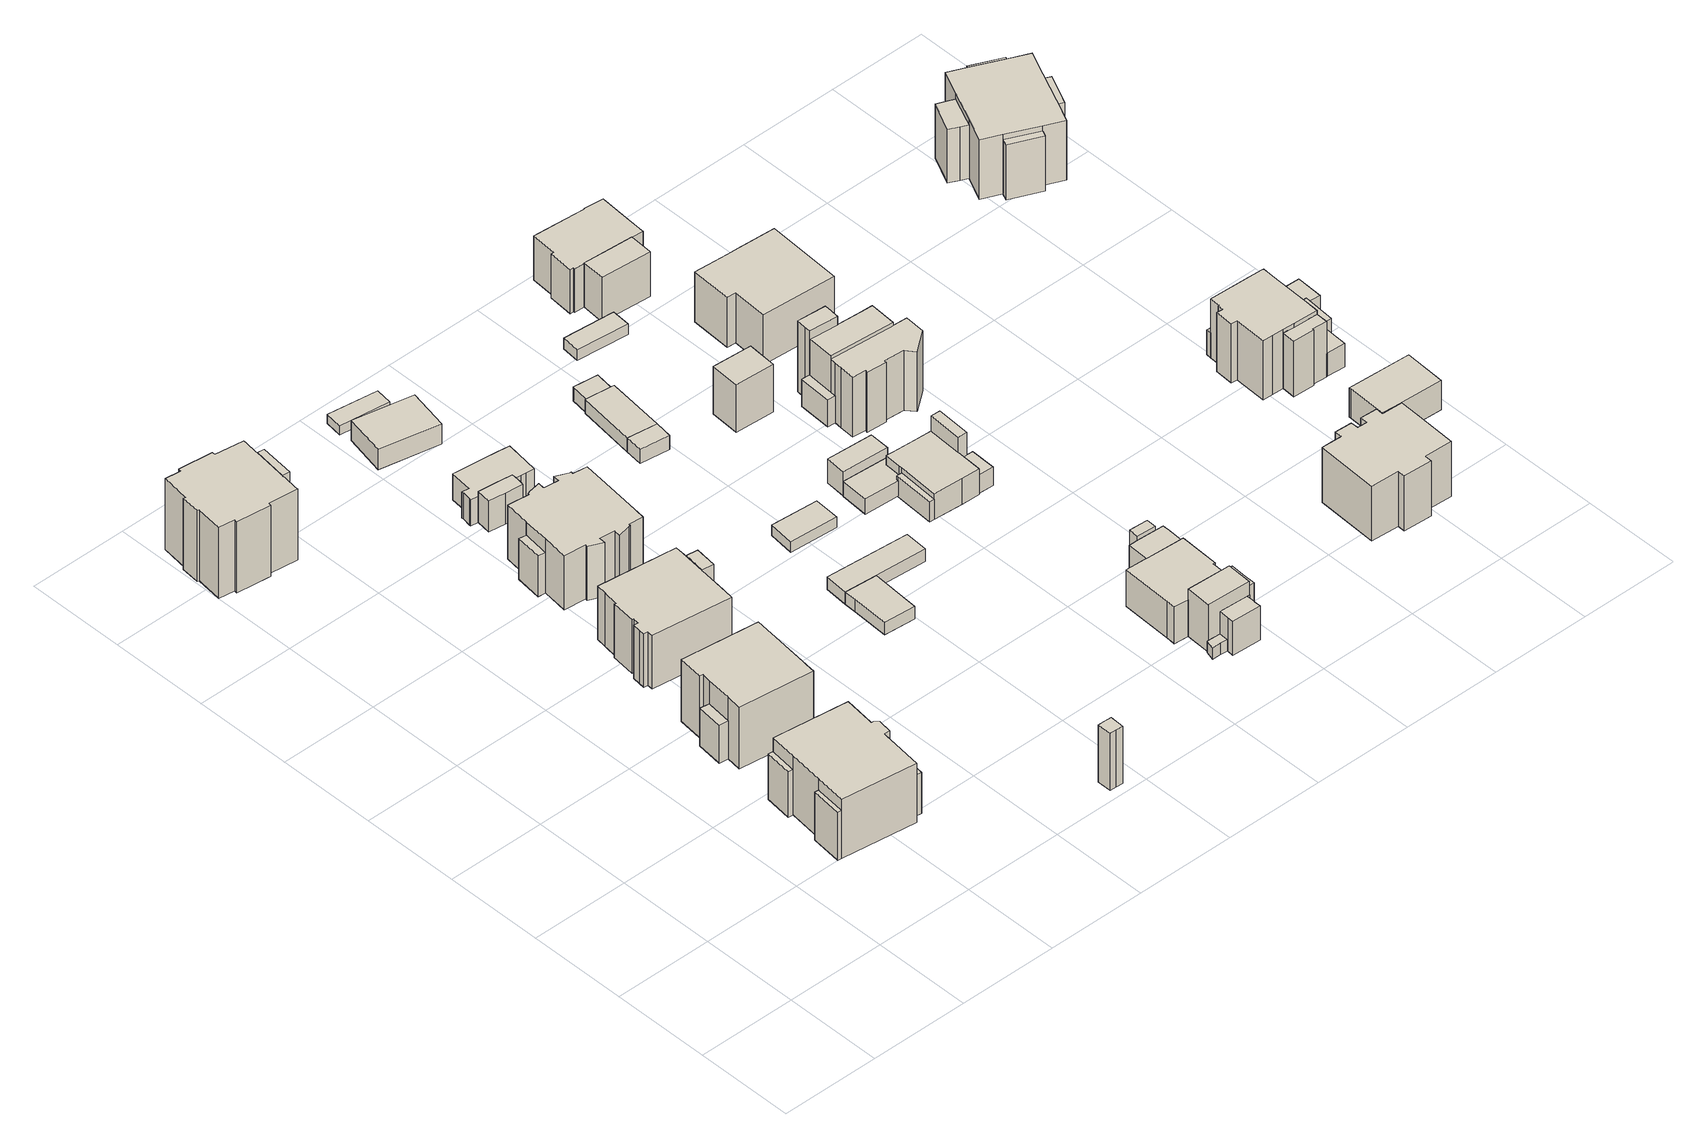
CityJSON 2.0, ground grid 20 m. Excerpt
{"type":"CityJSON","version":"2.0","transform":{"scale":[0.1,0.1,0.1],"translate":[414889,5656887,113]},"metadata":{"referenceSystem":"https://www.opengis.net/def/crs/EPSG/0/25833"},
"CityObjects":{
"building1":{"type":"Building","attributes":{"Gemeindeschluessel":14612000,"Geometrietyp2DReferenz":"3000","function":"31001_9998","roofType":"9999"},"children":["building1-1","building1-2","building1-3","building1-4"]},
"building1-1":{"type":"BuildingPart","attributes":{"Dachtyp_tdc":"tdcHipRoof","Dachneigung":19.02,"QualitaetDacherkennung":76,"Geometrietyp2DReferenz":"3000","measuredHeight":14.49,"roofType":"3200"},"parents":["building1"],"geometry":[{"type":"Solid","lod":"1","boundaries":[[[[0,1,2,3,4,5,6,7,8,9,10,11]],[[12,13,14,15,16,17,18,19,20,21,22,23]],[[11,13,12,0]],[[10,14,13,11]],[[9,15,14,10]],[[8,16,15,9]],[[7,17,16,8]],[[6,18,17,7]],[[5,19,18,6]],[[4,20,19,5]],[[3,21,20,4]],[[2,22,21,3]],[[1,23,22,2]],[[0,12,23,1]]]]}]},
"building1-2":{"type":"BuildingPart","attributes":{"Dachtyp_tdc":"tdcGableRoof","Dachneigung":48.23,"QualitaetDacherkennung":40,"Geometrietyp2DReferenz":"3000","measuredHeight":12.22,"roofType":"3100"},"parents":["building1"],"geometry":[{"type":"Solid","lod":"1","boundaries":[[[[24,25,26,27]],[[28,22,21,29]],[[27,22,28,24]],[[26,21,22,27]],[[25,29,21,26]],[[24,28,29,25]]]]}]},
"building1-3":{"type":"BuildingPart","attributes":{"Dachtyp_tdc":"tdcPolyFlatRoof","Dachneigung":0,"QualitaetDacherkennung":62,"Geometrietyp2DReferenz":"3000","measuredHeight":8.88,"roofType":"1000"},"parents":["building1"],"geometry":[{"type":"Solid","lod":"1","boundaries":[[[[30,31,32,33,34,35,36,37]],[[19,18,17,38,39,40,41,42]],[[36,18,19,37]],[[35,17,18,36]],[[34,38,17,35]],[[33,39,38,34]],[[32,40,39,33]],[[31,41,40,32]],[[30,42,41,31]],[[37,19,42,30]]]]}]},
"building1-4":{"type":"BuildingPart","attributes":{"Dachtyp_tdc":"tdcPolyFlatRoof","Dachneigung":0,"QualitaetDacherkennung":6,"Geometrietyp2DReferenz":"3000","measuredHeight":9.93,"roofType":"1000"},"parents":["building1"],"geometry":[{"type":"Solid","lod":"1","boundaries":[[[[43,44,45,46]],[[23,47,48,12]],[[46,47,23,43]],[[45,48,47,46]],[[44,12,48,45]],[[43,23,12,44]]]]}]},
"building2":{"type":"Building","attributes":{"Gemeindeschluessel":14612000,"Geometrietyp2DReferenz":"3000","function":"31001_9998","roofType":"9999"},"children":["building2-1","building2-2"]},
"building2-1":{"type":"BuildingPart","attributes":{"Dachtyp_tdc":"tdcCutTentRoof","Dachneigung":24.91,"QualitaetDacherkennung":52,"Geometrietyp2DReferenz":"3000","measuredHeight":16.94,"roofType":"9999"},"parents":["building2"],"geometry":[{"type":"Solid","lod":"1","boundaries":[[[[49,50,51,52,53,54,55,56,57,58,59,60,61,62,63,64,65,66,67,68,69,70]],[[71,72,73,74,75,76,77,78,79,80,81,82,83,84,85,86,87,88,89,90,91,92]],[[70,72,71,49]],[[69,73,72,70]],[[68,74,73,69]],[[67,75,74,68]],[[66,76,75,67]],[[65,77,76,66]],[[64,78,77,65]],[[63,79,78,64]],[[62,80,79,63]],[[61,81,80,62]],[[60,82,81,61]],[[59,83,82,60]],[[58,84,83,59]],[[57,85,84,58]],[[56,86,85,57]],[[55,87,86,56]],[[54,88,87,55]],[[53,89,88,54]],[[52,90,89,53]],[[51,91,90,52]],[[50,92,91,51]],[[49,71,92,50]]]]}]},
"building2-2":{"type":"BuildingPart","attributes":{"Dachtyp_tdc":"tdcGableRoof","Dachneigung":20.59,"QualitaetDacherkennung":86,"Geometrietyp2DReferenz":"3000","measuredHeight":16.39,"roofType":"3100"},"parents":["building2"],"geometry":[{"type":"Solid","lod":"1","boundaries":[[[[93,94,95,96]],[[76,97,98,77]],[[96,97,76,93]],[[95,98,97,96]],[[94,77,98,95]],[[93,76,77,94]]]]}]},
"building3":{"type":"Building","attributes":{"Gemeindeschluessel":14612000,"Geometrietyp2DReferenz":"3000","function":"31001_9998","roofType":"9999"},"children":["building3-1","building3-2"]},
"building3-1":{"type":"BuildingPart","attributes":{"Dachtyp_tdc":"tdcPolyFlatRoof","Dachneigung":0,"QualitaetDacherkennung":70,"Geometrietyp2DReferenz":"3000","measuredHeight":8.31,"roofType":"1000"},"parents":["building3"],"geometry":[{"type":"Solid","lod":"1","boundaries":[[[[99,100,101,102]],[[103,104,105,106]],[[102,104,103,99]],[[101,105,104,102]],[[100,106,105,101]],[[99,103,106,100]]]]}]},
"building3-2":{"type":"BuildingPart","attributes":{"Dachtyp_tdc":"tdcTentRoof","Dachneigung":28.64,"QualitaetDacherkennung":77,"Geometrietyp2DReferenz":"3000","measuredHeight":15.71,"roofType":"3500"},"parents":["building3"],"geometry":[{"type":"Solid","lod":"1","boundaries":[[[[107,108,109,110,111,112,113,114,115,116,117]],[[118,119,120,121,122,123,124,125,126,103,106]],[[117,118,106,107]],[[116,119,118,117]],[[115,120,119,116]],[[114,121,120,115]],[[113,122,121,114]],[[112,123,122,113]],[[111,124,123,112]],[[110,125,124,111]],[[109,126,125,110]],[[108,103,126,109]],[[107,106,103,108]]]]}]},
"building4":{"type":"Building","attributes":{"Gemeindeschluessel":14612000,"Geometrietyp2DReferenz":"3000","function":"31001_9998","roofType":"9999"},"children":["building4-1","building4-2"]},
"building4-1":{"type":"BuildingPart","attributes":{"Dachtyp_tdc":"tdcCutGableRoof","Dachneigung":0.254,"QualitaetDacherkennung":56,"Geometrietyp2DReferenz":"3000","measuredHeight":14.93,"roofType":"9999"},"parents":["building4"],"geometry":[{"type":"Solid","lod":"1","boundaries":[[[[127,128,129,130,131,132,133,134,135,136,137,138,139,140,141,142,143,144]],[[145,146,147,148,149,150,151,152,153,154,155,156,157,158,159,160,161,162]],[[144,146,145,127]],[[143,147,146,144]],[[142,148,147,143]],[[141,149,148,142]],[[140,150,149,141]],[[139,151,150,140]],[[138,152,151,139]],[[137,153,152,138]],[[136,154,153,137]],[[135,155,154,136]],[[134,156,155,135]],[[133,157,156,134]],[[132,158,157,133]],[[131,159,158,132]],[[130,160,159,131]],[[129,161,160,130]],[[128,162,161,129]],[[127,145,162,128]]]]}]},
"building4-2":{"type":"BuildingPart","attributes":{"Dachtyp_tdc":"tdcPolyFlatRoof","Dachneigung":0,"QualitaetDacherkennung":89,"Geometrietyp2DReferenz":"3000","measuredHeight":11.98,"roofType":"1000"},"parents":["building4"],"geometry":[{"type":"Solid","lod":"1","boundaries":[[[[163,164,165,166]],[[161,167,168,162]],[[166,167,161,163]],[[165,168,167,166]],[[164,162,168,165]],[[163,161,162,164]]]]}]},
"building5":{"type":"Building","attributes":{"Dachtyp_tdc":"tdcFreeFormRoof","Gemeindeschluessel":14612000,"Dachneigung":72.6,"QualitaetDacherkennung":9,"Geometrietyp2DReferenz":"3000","measuredHeight":14.79,"function":"31001_9998","roofType":"5000"},"geometry":[{"type":"Solid","lod":"1","boundaries":[[[[169,170,171,172,173,174]],[[175,176,177,178,179,180]],[[174,176,175,169]],[[173,177,176,174]],[[172,178,177,173]],[[171,179,178,172]],[[170,180,179,171]],[[169,175,180,170]]]]}]},
"building6":{"type":"Building","attributes":{"Gemeindeschluessel":14612000,"Geometrietyp2DReferenz":"3000","function":"31001_9998","roofType":"9999"},"children":["building6-1","building6-2","building6-3"]},
"building6-1":{"type":"BuildingPart","attributes":{"Dachtyp_tdc":"tdcFreeFormRoof","Dachneigung":47.34,"QualitaetDacherkennung":15,"Geometrietyp2DReferenz":"3000","measuredHeight":9.31,"roofType":"5000"},"parents":["building6"],"geometry":[{"type":"Solid","lod":"1","boundaries":[[[[181,182,183,184]],[[185,186,187,188]],[[184,186,185,181]],[[183,187,186,184]],[[182,188,187,183]],[[181,185,188,182]]]]}]},
"building6-2":{"type":"BuildingPart","attributes":{"Dachtyp_tdc":"tdcCutTentRoof","Dachneigung":37.61,"QualitaetDacherkennung":72,"Geometrietyp2DReferenz":"3000","measuredHeight":13.91,"roofType":"9999"},"parents":["building6"],"geometry":[{"type":"Solid","lod":"1","boundaries":[[[[189,190,191,192,193,194,195,196,197,198,199,200,201,202,203,204,205,206,207,208,209,210,211,212,213,214,215,216]],[[217,218,219,220,221,222,223,224,225,185,188,226,227,228,229,230,231,232,233,234,235,236,237,238,239,240,241,242]],[[216,218,217,189]],[[215,219,218,216]],[[214,220,219,215]],[[213,221,220,214]],[[212,222,221,213]],[[211,223,222,212]],[[210,224,223,211]],[[209,225,224,210]],[[208,185,225,209]],[[207,188,185,208]],[[206,226,188,207]],[[205,227,226,206]],[[204,228,227,205]],[[203,229,228,204]],[[202,230,229,203]],[[201,231,230,202]],[[200,232,231,201]],[[199,233,232,200]],[[198,234,233,199]],[[197,235,234,198]],[[196,236,235,197]],[[195,237,236,196]],[[194,238,237,195]],[[193,239,238,194]],[[192,240,239,193]],[[191,241,240,192]],[[190,242,241,191]],[[189,217,242,190]]]]}]},
"building6-3":{"type":"BuildingPart","attributes":{"Dachtyp_tdc":"tdcFreeFormRoof","Dachneigung":51.61,"QualitaetDacherkennung":18,"Geometrietyp2DReferenz":"3000","measuredHeight":9.39,"roofType":"5000"},"parents":["building6"],"geometry":[{"type":"Solid","lod":"1","boundaries":[[[[243,244,245,246,247]],[[248,249,239,238,237]],[[247,248,237,243]],[[246,249,248,247]],[[245,239,249,246]],[[244,238,239,245]],[[243,237,238,244]]]]}]},
"building7":{"type":"Building","attributes":{"Gemeindeschluessel":14612000,"Geometrietyp2DReferenz":"3000","function":"31001_9998","roofType":"9999"},"children":["building7-1","building7-2"]},
"building7-1":{"type":"BuildingPart","attributes":{"Dachtyp_tdc":"tdcGableRoof","Dachneigung":51.37,"QualitaetDacherkennung":71,"Geometrietyp2DReferenz":"3000","measuredHeight":8.96,"roofType":"3100"},"parents":["building7"],"geometry":[{"type":"Solid","lod":"1","boundaries":[[[[250,251,252,253,254,255,256,257]],[[258,259,260,261,262,263,264,265]],[[257,259,258,250]],[[256,260,259,257]],[[255,261,260,256]],[[254,262,261,255]],[[253,263,262,254]],[[252,264,263,253]],[[251,265,264,252]],[[250,258,265,251]]]]}]},
"building7-2":{"type":"BuildingPart","attributes":{"Dachtyp_tdc":"tdcGableRoof","Dachneigung":50.5,"QualitaetDacherkennung":71,"Geometrietyp2DReferenz":"3000","measuredHeight":10.07,"roofType":"3100"},"parents":["building7"],"geometry":[{"type":"Solid","lod":"1","boundaries":[[[[266,267,268,269,270,271,272,273,274,275,276,277,278,279,280]],[[281,282,283,264,284,262,285,286,287,288,289,290,291,292,293]],[[280,282,281,266]],[[279,283,282,280]],[[278,264,283,279]],[[277,284,264,278]],[[276,262,284,277]],[[275,285,262,276]],[[274,286,285,275]],[[273,287,286,274]],[[272,288,287,273]],[[271,289,288,272]],[[270,290,289,271]],[[269,291,290,270]],[[268,292,291,269]],[[267,293,292,268]],[[266,281,293,267]]]]}]},
"building8":{"type":"Building","attributes":{"Dachtyp_tdc":"tdcGableRoof","Gemeindeschluessel":14612000,"Dachneigung":21.9,"QualitaetDacherkennung":81,"Geometrietyp2DReferenz":"3000","measuredHeight":5.33,"function":"31001_9998","roofType":"3100"},"geometry":[{"type":"Solid","lod":"1","boundaries":[[[[294,295,296,297]],[[298,299,300,301]],[[297,299,298,294]],[[296,300,299,297]],[[295,301,300,296]],[[294,298,301,295]]]]}]},
"building9":{"type":"Building","attributes":{"Dachtyp_tdc":"tdcPolyFlatRoof","Gemeindeschluessel":14612000,"Dachneigung":2.95,"QualitaetDacherkennung":76,"Geometrietyp2DReferenz":"3000","measuredHeight":2.06,"function":"31001_9998","roofType":"2100"},"geometry":[{"type":"Solid","lod":"1","boundaries":[[[[302,303,304,305]],[[306,307,308,309]],[[305,307,306,302]],[[304,308,307,305]],[[303,309,308,304]],[[302,306,309,303]]]]}]},
"building10":{"type":"Building","attributes":{"Dachtyp_tdc":"tdcPolyFlatRoof","Gemeindeschluessel":14612000,"Dachneigung":0,"QualitaetDacherkennung":89,"Geometrietyp2DReferenz":"3000","measuredHeight":2.66,"function":"31001_9998","roofType":"1000"},"geometry":[{"type":"Solid","lod":"1","boundaries":[[[[310,311,312,313,314]],[[315,316,317,318,319]],[[314,316,315,310]],[[313,317,316,314]],[[312,318,317,313]],[[311,319,318,312]],[[310,315,319,311]]]]}]},
"building11":{"type":"Building","attributes":{"Dachtyp_tdc":"tdcPolyFlatRoof","Gemeindeschluessel":14612000,"Dachneigung":0,"QualitaetDacherkennung":87,"Geometrietyp2DReferenz":"3000","measuredHeight":2.69,"function":"31001_9998","roofType":"1000"},"geometry":[{"type":"Solid","lod":"1","boundaries":[[[[313,312,320,321,322]],[[317,323,324,325,318]],[[322,323,317,313]],[[321,324,323,322]],[[320,325,324,321]],[[312,318,325,320]],[[313,317,318,312]]]]}]},
"building12":{"type":"Building","attributes":{"Dachtyp_tdc":"tdcGableRoof","Gemeindeschluessel":14612000,"Dachneigung":10.11,"QualitaetDacherkennung":82,"Geometrietyp2DReferenz":"3000","measuredHeight":2.46,"function":"31001_9998","roofType":"3100"},"geometry":[{"type":"Solid","lod":"1","boundaries":[[[[326,327,328,329]],[[330,331,332,333]],[[329,331,330,326]],[[328,332,331,329]],[[327,333,332,328]],[[326,330,333,327]]]]}]},
"building13":{"type":"Building","attributes":{"Dachtyp_tdc":"tdcPolyFlatRoof","Gemeindeschluessel":14612000,"Dachneigung":2.73,"QualitaetDacherkennung":81,"Geometrietyp2DReferenz":"3000","measuredHeight":3.22,"function":"31001_9998","roofType":"2100"},"geometry":[{"type":"Solid","lod":"1","boundaries":[[[[334,335,336,337]],[[338,339,340,341]],[[337,339,338,334]],[[336,340,339,337]],[[335,341,340,336]],[[334,338,341,335]]]]}]},
"building14":{"type":"Building","attributes":{"Dachtyp_tdc":"tdcPolyFlatRoof","Gemeindeschluessel":14612000,"Dachneigung":3.02,"QualitaetDacherkennung":92,"Geometrietyp2DReferenz":"3000","measuredHeight":3.28,"function":"31001_9998","roofType":"2100"},"geometry":[{"type":"Solid","lod":"1","boundaries":[[[[334,337,342,343,344,345]],[[338,346,347,348,349,339]],[[345,346,338,334]],[[344,347,346,345]],[[343,348,347,344]],[[342,349,348,343]],[[337,339,349,342]],[[334,338,339,337]]]]}]},
"building15":{"type":"Building","attributes":{"Dachtyp_tdc":"tdcPolyFlatRoof","Gemeindeschluessel":14612000,"Dachneigung":3.57,"QualitaetDacherkennung":89,"Geometrietyp2DReferenz":"3000","measuredHeight":3.24,"function":"31001_9998","roofType":"2100"},"geometry":[{"type":"Solid","lod":"1","boundaries":[[[[350,344,343,351]],[[352,353,348,347]],[[351,353,352,350]],[[343,348,353,351]],[[344,347,348,343]],[[350,352,347,344]]]]}]},
"building16":{"type":"Building","attributes":{"Gemeindeschluessel":14612000,"Geometrietyp2DReferenz":"3000","function":"31001_9998","roofType":"9999"},"children":["building16-1","building16-2","building16-3","building16-4","building16-5","building16-6","building16-7"]},
"building16-1":{"type":"BuildingPart","attributes":{"Dachtyp_tdc":"tdcCutGableRoof","Dachneigung":1.58,"QualitaetDacherkennung":34,"Geometrietyp2DReferenz":"3000","measuredHeight":8.69,"roofType":"9999"},"parents":["building16"],"geometry":[{"type":"Solid","lod":"1","boundaries":[[[[354,355,356,357,358,359,360,361,362,363,364,365,366,367]],[[368,369,370,371,372,373,374,375,376,377,378,379,380,381]],[[367,369,368,354]],[[366,370,369,367]],[[365,371,370,366]],[[364,372,371,365]],[[363,373,372,364]],[[362,374,373,363]],[[361,375,374,362]],[[360,376,375,361]],[[359,377,376,360]],[[358,378,377,359]],[[357,379,378,358]],[[356,380,379,357]],[[355,381,380,356]],[[354,368,381,355]]]]}]},
"building16-2":{"type":"BuildingPart","attributes":{"Dachtyp_tdc":"tdcGableRoof","Dachneigung":57.01,"QualitaetDacherkennung":62,"Geometrietyp2DReferenz":"3000","measuredHeight":10.15,"roofType":"3100"},"parents":["building16"],"geometry":[{"type":"Solid","lod":"1","boundaries":[[[[382,383,384,385,386,387,388]],[[389,390,391,392,393,368,380]],[[388,390,389,382]],[[387,391,390,388]],[[386,392,391,387]],[[385,393,392,386]],[[384,368,393,385]],[[383,380,368,384]],[[382,389,380,383]]]]}]},
"building16-3":{"type":"BuildingPart","attributes":{"Dachtyp_tdc":"tdcPolyFlatRoof","Dachneigung":0,"QualitaetDacherkennung":58,"Geometrietyp2DReferenz":"3000","measuredHeight":7.37,"roofType":"1000"},"parents":["building16"],"geometry":[{"type":"MultiSurface","lod":"1","boundaries":[[[394,395,396,397,398,399,400,401,399,402]],[[403,404,405,406,407,405,408,409,410,411]],[[402,404,403,394]],[[404,402,399,405]],[[400,407,406,401]],[[399,405,407,400]],[[398,408,405,399]],[[397,409,408,398]],[[396,410,409,397]],[[395,411,410,396]],[[394,403,411,395]]]}]},
"building16-4":{"type":"BuildingPart","attributes":{"Dachtyp_tdc":"tdcGableRoof","Dachneigung":46.17,"QualitaetDacherkennung":55,"Geometrietyp2DReferenz":"3000","measuredHeight":10.86,"roofType":"3100"},"parents":["building16"],"geometry":[{"type":"Solid","lod":"1","boundaries":[[[[412,413,414,415,416,417]],[[418,371,419,420,421,407]],[[417,371,418,412]],[[416,419,371,417]],[[415,420,419,416]],[[414,421,420,415]],[[413,407,421,414]],[[412,418,407,413]]]]}]},
"building16-5":{"type":"BuildingPart","attributes":{"Dachtyp_tdc":"tdcPolyFlatRoof","Dachneigung":29.43,"QualitaetDacherkennung":33,"Geometrietyp2DReferenz":"3000","measuredHeight":3,"roofType":"2100"},"parents":["building16"],"geometry":[{"type":"Solid","lod":"1","boundaries":[[[[422,423,424,425,426,427]],[[403,428,429,430,431,404]],[[427,428,403,422]],[[426,429,428,427]],[[425,430,429,426]],[[424,431,430,425]],[[423,404,431,424]],[[422,403,404,423]]]]}]},
"building16-6":{"type":"BuildingPart","attributes":{"Dachtyp_tdc":"tdcGableRoof","Dachneigung":37.96,"QualitaetDacherkennung":76,"Geometrietyp2DReferenz":"3000","measuredHeight":8.89,"roofType":"3100"},"parents":["building16"],"geometry":[{"type":"Solid","lod":"1","boundaries":[[[[432,433,434,435]],[[390,436,437,391]],[[435,436,390,432]],[[434,437,436,435]],[[433,391,437,434]],[[432,390,391,433]]]]}]},
"building16-7":{"type":"BuildingPart","attributes":{"Dachtyp_tdc":"tdcFreeFormRoof","Dachneigung":57.65,"QualitaetDacherkennung":42,"Geometrietyp2DReferenz":"3000","measuredHeight":12.32,"roofType":"5000"},"parents":["building16"],"geometry":[{"type":"Solid","lod":"1","boundaries":[[[[438,439,440,441]],[[431,375,372,406]],[[441,375,431,438]],[[440,372,375,441]],[[439,406,372,440]],[[438,431,406,439]]]]}]},
"building17":{"type":"Building","attributes":{"Dachtyp_tdc":"tdcPolyFlatRoof","Gemeindeschluessel":14612000,"Dachneigung":3.73,"QualitaetDacherkennung":80,"Geometrietyp2DReferenz":"3000","measuredHeight":3.45,"function":"31001_9998","roofType":"2100"},"geometry":[{"type":"Solid","lod":"1","boundaries":[[[[442,443,444,445,446,447,448,449]],[[450,451,452,453,454,455,456,457]],[[449,451,450,442]],[[448,452,451,449]],[[447,453,452,448]],[[446,454,453,447]],[[445,455,454,446]],[[444,456,455,445]],[[443,457,456,444]],[[442,450,457,443]]]]}]},
"building18":{"type":"Building","attributes":{"Dachtyp_tdc":"tdcPolyFlatRoof","Gemeindeschluessel":14612000,"Dachneigung":4.4,"QualitaetDacherkennung":81,"Geometrietyp2DReferenz":"3000","measuredHeight":5.42,"function":"31001_9998","roofType":"2100"},"geometry":[{"type":"Solid","lod":"1","boundaries":[[[[458,459,460,461,462]],[[463,464,465,466,467]],[[462,464,463,458]],[[461,465,464,462]],[[460,466,465,461]],[[459,467,466,460]],[[458,463,467,459]]]]}]},
"building19":{"type":"Building","attributes":{"Dachtyp_tdc":"tdcGableRoof","Gemeindeschluessel":14612000,"Dachneigung":69.95,"QualitaetDacherkennung":5,"Geometrietyp2DReferenz":"3000","measuredHeight":14.75,"function":"31001_9998","roofType":"3100"},"geometry":[{"type":"Solid","lod":"1","boundaries":[[[[468,469,470,471]],[[472,473,474,475]],[[471,473,472,468]],[[470,474,473,471]],[[469,475,474,470]],[[468,472,475,469]]]]}]},
"building20":{"type":"Building","attributes":{"Gemeindeschluessel":14612000,"Geometrietyp2DReferenz":"3000","function":"31001_9998","roofType":"9999"},"children":["building20-1","building20-2","building20-3","building20-4"]},
"building20-1":{"type":"BuildingPart","attributes":{"Dachtyp_tdc":"tdcPolyFlatRoof","Dachneigung":9.5,"QualitaetDacherkennung":57,"Geometrietyp2DReferenz":"3000","measuredHeight":3.45,"roofType":"2100"},"parents":["building20"],"geometry":[{"type":"Solid","lod":"1","boundaries":[[[[476,477,478,479,480]],[[481,482,483,484,485]],[[480,482,481,476]],[[479,483,482,480]],[[478,484,483,479]],[[477,485,484,478]],[[476,481,485,477]]]]}]},
"building20-2":{"type":"BuildingPart","attributes":{"Dachtyp_tdc":"tdcPolyFlatRoof","Dachneigung":30.47,"QualitaetDacherkennung":80,"Geometrietyp2DReferenz":"3000","measuredHeight":9.43,"roofType":"2100"},"parents":["building20"],"geometry":[{"type":"Solid","lod":"1","boundaries":[[[[486,487,488,489]],[[490,491,492,493]],[[489,491,490,486]],[[488,492,491,489]],[[487,493,492,488]],[[486,490,493,487]]]]}]},
"building20-3":{"type":"BuildingPart","attributes":{"Dachtyp_tdc":"tdcPolyFlatRoof","Dachneigung":0,"QualitaetDacherkennung":80,"Geometrietyp2DReferenz":"3000","measuredHeight":4.39,"roofType":"1000"},"parents":["building20"],"geometry":[{"type":"Solid","lod":"1","boundaries":[[[[494,495,496,497,498]],[[499,500,501,502,503]],[[498,500,499,494]],[[497,501,500,498]],[[496,502,501,497]],[[495,503,502,496]],[[494,499,503,495]]]]}]},
"building20-4":{"type":"BuildingPart","attributes":{"Dachtyp_tdc":"tdcGableRoof","Dachneigung":21.69,"QualitaetDacherkennung":30,"Geometrietyp2DReferenz":"3000","measuredHeight":7.45,"roofType":"3100"},"parents":["building20"],"geometry":[{"type":"Solid","lod":"1","boundaries":[[[[504,505,506,507,508,509,510,511,512,513,514,515]],[[516,517,500,499,518,519,483,482,492,520,491,521]],[[515,517,516,504]],[[514,500,517,515]],[[513,499,500,514]],[[512,518,499,513]],[[511,519,518,512]],[[510,483,519,511]],[[509,482,483,510]],[[508,492,482,509]],[[507,520,492,508]],[[506,491,520,507]],[[505,521,491,506]],[[504,516,521,505]]]]}]},
"building21":{"type":"Building","attributes":{"Dachtyp_tdc":"tdcPolyFlatRoof","Gemeindeschluessel":14612000,"Dachneigung":3.1,"QualitaetDacherkennung":77,"Geometrietyp2DReferenz":"3000","measuredHeight":2.47,"function":"31001_9998","roofType":"2100"},"geometry":[{"type":"Solid","lod":"1","boundaries":[[[[522,523,524,525]],[[526,527,528,529]],[[525,527,526,522]],[[524,528,527,525]],[[523,529,528,524]],[[522,526,529,523]]]]}]},
"building22":{"type":"Building","attributes":{"Dachtyp_tdc":"tdcFreeFormRoof","Gemeindeschluessel":14612000,"Dachneigung":33.37,"QualitaetDacherkennung":62,"Geometrietyp2DReferenz":"3000","measuredHeight":4.83,"function":"31001_9998","roofType":"5000"},"geometry":[{"type":"Solid","lod":"1","boundaries":[[[[530,531,532,533,534]],[[521,491,490,535,536]],[[534,491,521,530]],[[533,490,491,534]],[[532,535,490,533]],[[531,536,535,532]],[[530,521,536,531]]]]}]},
"building23":{"type":"Building","attributes":{"Gemeindeschluessel":14612000,"Geometrietyp2DReferenz":"3000","function":"31001_9998","roofType":"9999"},"children":["building23-1","building23-2","building23-3","building23-4"]},
"building23-1":{"type":"BuildingPart","attributes":{"Dachtyp_tdc":"tdcFreeFormRoof","Dachneigung":48.86,"QualitaetDacherkennung":4,"Geometrietyp2DReferenz":"3000","measuredHeight":16.45,"roofType":"5000"},"parents":["building23"],"geometry":[{"type":"Solid","lod":"1","boundaries":[[[[537,538,539,540,541,542]],[[543,544,545,546,547,548]],[[542,544,543,537]],[[541,545,544,542]],[[540,546,545,541]],[[539,547,546,540]],[[538,548,547,539]],[[537,543,548,538]]]]}]},
"building23-2":{"type":"BuildingPart","attributes":{"Dachtyp_tdc":"tdcPolyFlatRoof","Dachneigung":51.3,"QualitaetDacherkennung":57,"Geometrietyp2DReferenz":"3000","measuredHeight":17.12,"roofType":"2100"},"parents":["building23"],"geometry":[{"type":"Solid","lod":"1","boundaries":[[[[549,550,551,552,553,554,555]],[[556,548,547,557,558,559,560]],[[555,548,556,549]],[[554,547,548,555]],[[553,557,547,554]],[[552,558,557,553]],[[551,559,558,552]],[[550,560,559,551]],[[549,556,560,550]]]]}]},
"building23-3":{"type":"BuildingPart","attributes":{"Dachtyp_tdc":"tdcFreeFormRoof","Dachneigung":65.91,"QualitaetDacherkennung":10,"Geometrietyp2DReferenz":"3000","measuredHeight":17.34,"roofType":"5000"},"parents":["building23"],"geometry":[{"type":"Solid","lod":"1","boundaries":[[[[561,562,563,564,565,566,567,568,569,570,571,572,573]],[[574,575,576,577,578,556,560,579,580,581,582,583,584]],[[573,575,574,561]],[[572,576,575,573]],[[571,577,576,572]],[[570,578,577,571]],[[569,556,578,570]],[[568,560,556,569]],[[567,579,560,568]],[[566,580,579,567]],[[565,581,580,566]],[[564,582,581,565]],[[563,583,582,564]],[[562,584,583,563]],[[561,574,584,562]]]]}]},
"building23-4":{"type":"BuildingPart","attributes":{"Dachtyp_tdc":"tdcPolyFlatRoof","Dachneigung":30.26,"QualitaetDacherkennung":50,"Geometrietyp2DReferenz":"3000","measuredHeight":6.43,"roofType":"2100"},"parents":["building23"],"geometry":[{"type":"Solid","lod":"1","boundaries":[[[[585,586,587,588,589]],[[590,591,592,548,578]],[[589,591,590,585]],[[588,592,591,589]],[[587,548,592,588]],[[586,578,548,587]],[[585,590,578,586]]]]}]},
"building24":{"type":"Building","attributes":{"Gemeindeschluessel":14612000,"Geometrietyp2DReferenz":"3000","function":"31001_9998","roofType":"9999"},"children":["building24-1","building24-2","building24-3"]},
"building24-1":{"type":"BuildingPart","attributes":{"Dachtyp_tdc":"tdcHipAndGableRoof","Dachneigung":47.36,"QualitaetDacherkennung":45,"Geometrietyp2DReferenz":"3000","measuredHeight":11.51,"roofType":"5000"},"parents":["building24"],"geometry":[{"type":"Solid","lod":"1","boundaries":[[[[593,594,595,596,597,598]],[[599,600,601,602,603,604]],[[598,600,599,593]],[[597,601,600,598]],[[596,602,601,597]],[[595,603,602,596]],[[594,604,603,595]],[[593,599,604,594]]]]}]},
"building24-2":{"type":"BuildingPart","attributes":{"Dachtyp_tdc":"tdcHipAndGableRoof","Dachneigung":33.15,"QualitaetDacherkennung":59,"Geometrietyp2DReferenz":"3000","measuredHeight":11.71,"roofType":"5000"},"parents":["building24"],"geometry":[{"type":"Solid","lod":"1","boundaries":[[[[605,606,607,608,609,610,611,612,613,614,615,616,617,618,619,620]],[[621,622,623,624,625,626,627,600,604,628,629,630,631,632,633,634]],[[620,622,621,605]],[[619,623,622,620]],[[618,624,623,619]],[[617,625,624,618]],[[616,626,625,617]],[[615,627,626,616]],[[614,600,627,615]],[[613,604,600,614]],[[612,628,604,613]],[[611,629,628,612]],[[610,630,629,611]],[[609,631,630,610]],[[608,632,631,609]],[[607,633,632,608]],[[606,634,633,607]],[[605,621,634,606]]]]}]},
"building24-3":{"type":"BuildingPart","attributes":{"Dachtyp_tdc":"tdcGableRoof","Dachneigung":33.31,"QualitaetDacherkennung":34,"Geometrietyp2DReferenz":"3000","measuredHeight":8.29,"roofType":"3100"},"parents":["building24"],"geometry":[{"type":"Solid","lod":"1","boundaries":[[[[635,636,637,638,639,640,641,642,643]],[[621,644,634,645,646,647,648,649,622]],[[643,644,621,635]],[[642,634,644,643]],[[641,645,634,642]],[[640,646,645,641]],[[639,647,646,640]],[[638,648,647,639]],[[637,649,648,638]],[[636,622,649,637]],[[635,621,622,636]]]]}]},
"building25":{"type":"Building","attributes":{"Dachtyp_tdc":"tdcFreeFormRoof","Gemeindeschluessel":14612000,"Dachneigung":13.98,"QualitaetDacherkennung":54,"Geometrietyp2DReferenz":"3000","measuredHeight":12.31,"function":"31001_9998","roofType":"5000"},"geometry":[{"type":"Solid","lod":"1","boundaries":[[[[650,651,652,653,654,655,656,657]],[[658,659,660,661,662,663,664,665]],[[657,659,658,650]],[[656,660,659,657]],[[655,661,660,656]],[[654,662,661,655]],[[653,663,662,654]],[[652,664,663,653]],[[651,665,664,652]],[[650,658,665,651]]]]}]},
"building26":{"type":"Building","attributes":{"Dachtyp_tdc":"tdcFreeFormRoof","Gemeindeschluessel":14612000,"Dachneigung":44.95,"QualitaetDacherkennung":53,"Geometrietyp2DReferenz":"3000","measuredHeight":14.84,"function":"31001_9998","roofType":"5000"},"geometry":[{"type":"Solid","lod":"1","boundaries":[[[[666,667,668,669,670,671,672,673,674,675,676,677,678,679,680,681,682,683]],[[684,685,686,687,688,689,690,691,692,693,694,695,696,697,698,699,700,701]],[[683,685,684,666]],[[682,686,685,683]],[[681,687,686,682]],[[680,688,687,681]],[[679,689,688,680]],[[678,690,689,679]],[[677,691,690,678]],[[676,692,691,677]],[[675,693,692,676]],[[674,694,693,675]],[[673,695,694,674]],[[672,696,695,673]],[[671,697,696,672]],[[670,698,697,671]],[[669,699,698,670]],[[668,700,699,669]],[[667,701,700,668]],[[666,684,701,667]]]]}]},
"building27":{"type":"Building","attributes":{"Dachtyp_tdc":"tdcFreeFormRoof","Gemeindeschluessel":14612000,"Dachneigung":14.95,"QualitaetDacherkennung":86,"Geometrietyp2DReferenz":"3000","measuredHeight":6.98,"function":"31001_9998","roofType":"5000"},"geometry":[{"type":"Solid","lod":"1","boundaries":[[[[702,703,704,705,706,707]],[[708,709,710,711,712,713]],[[707,709,708,702]],[[706,710,709,707]],[[705,711,710,706]],[[704,712,711,705]],[[703,713,712,704]],[[702,708,713,703]]]]}]},
"building28":{"type":"Building","attributes":{"Gemeindeschluessel":14612000,"Geometrietyp2DReferenz":"3000","function":"31001_9998","roofType":"9999"},"children":["building28-1","building28-2","building28-3","building28-4"]},
"building28-1":{"type":"BuildingPart","attributes":{"Dachtyp_tdc":"tdcGableRoof","Dachneigung":10.44,"QualitaetDacherkennung":43,"Geometrietyp2DReferenz":"3000","measuredHeight":5.77,"roofType":"3100"},"parents":["building28"],"geometry":[{"type":"Solid","lod":"1","boundaries":[[[[714,715,716,717]],[[718,719,720,721]],[[717,719,718,714]],[[716,720,719,717]],[[715,721,720,716]],[[714,718,721,715]]]]}]},
"building28-2":{"type":"BuildingPart","attributes":{"Dachtyp_tdc":"tdcPolyFlatRoof","Dachneigung":0,"QualitaetDacherkennung":56,"Geometrietyp2DReferenz":"3000","measuredHeight":5.14,"roofType":"1000"},"parents":["building28"],"geometry":[{"type":"Solid","lod":"1","boundaries":[[[[722,723,724,725,726]],[[727,728,729,730,731]],[[726,728,727,722]],[[725,729,728,726]],[[724,730,729,725]],[[723,731,730,724]],[[722,727,731,723]]]]}]},
"building28-3":{"type":"BuildingPart","attributes":{"Dachtyp_tdc":"tdcPolyFlatRoof","Dachneigung":39.39,"QualitaetDacherkennung":58,"Geometrietyp2DReferenz":"3000","measuredHeight":13.24,"roofType":"2100"},"parents":["building28"],"geometry":[{"type":"Solid","lod":"1","boundaries":[[[[732,733,734,735,736,737]],[[730,738,739,740,741,742]],[[737,738,730,732]],[[736,739,738,737]],[[735,740,739,736]],[[734,741,740,735]],[[733,742,741,734]],[[732,730,742,733]]]]}]},
"building28-4":{"type":"BuildingPart","attributes":{"Dachtyp_tdc":"tdcHipAndGableRoof","Dachneigung":41.68,"QualitaetDacherkennung":50,"Geometrietyp2DReferenz":"3000","measuredHeight":16.39,"roofType":"5000"},"parents":["building28"],"geometry":[{"type":"Solid","lod":"1","boundaries":[[[[743,744,745,746,747,748,749,750,751,752,753,754,755,756,757,758,759,760]],[[731,742,761,741,762,763,764,765,766,767,768,769,718,721,770,771,772,773]],[[760,742,731,743]],[[759,761,742,760]],[[758,741,761,759]],[[757,762,741,758]],[[756,763,762,757]],[[755,764,763,756]],[[754,765,764,755]],[[753,766,765,754]],[[752,767,766,753]],[[751,768,767,752]],[[750,769,768,751]],[[749,718,769,750]],[[748,721,718,749]],[[747,770,721,748]],[[746,771,770,747]],[[745,772,771,746]],[[744,773,772,745]],[[743,731,773,744]]]]}]},
"building29":{"type":"Building","attributes":{"Dachtyp_tdc":"tdcFreeFormRoof","Gemeindeschluessel":14612000,"Dachneigung":68.66,"QualitaetDacherkennung":8,"Geometrietyp2DReferenz":"3000","measuredHeight":10.75,"function":"31001_9998","roofType":"5000"},"geometry":[{"type":"Solid","lod":"1","boundaries":[[[[774,775,776,777,778]],[[779,780,781,782,783]],[[778,780,779,774]],[[777,781,780,778]],[[776,782,781,777]],[[775,783,782,776]],[[774,779,783,775]]]]}]},
"building30":{"type":"Building","attributes":{"Dachtyp_tdc":"tdcFreeFormRoof","Gemeindeschluessel":14612000,"Dachneigung":17.69,"QualitaetDacherkennung":25,"Geometrietyp2DReferenz":"3000","measuredHeight":5.79,"function":"31001_9998","roofType":"5000"},"geometry":[{"type":"Solid","lod":"1","boundaries":[[[[784,785,786,787,788,789,790,791,792,793]],[[783,794,782,795,796,797,798,799,800,801]],[[793,794,783,784]],[[792,782,794,793]],[[791,795,782,792]],[[790,796,795,791]],[[789,797,796,790]],[[788,798,797,789]],[[787,799,798,788]],[[786,800,799,787]],[[785,801,800,786]],[[784,783,801,785]]]]}]},
"building31":{"type":"Building","attributes":{"Gemeindeschluessel":14612000,"Geometrietyp2DReferenz":"3000","function":"31001_9998","roofType":"9999"},"children":["building31-1","building31-2","building31-3","building31-4","building31-5"]},
"building31-1":{"type":"BuildingPart","attributes":{"Dachtyp_tdc":"tdcPolyFlatRoof","Dachneigung":18.73,"QualitaetDacherkennung":47,"Geometrietyp2DReferenz":"3000","measuredHeight":12.23,"roofType":"2100"},"parents":["building31"],"geometry":[{"type":"Solid","lod":"1","boundaries":[[[[802,803,804,805]],[[806,807,808,809]],[[804,807,806,805]],[[803,808,807,804]],[[802,809,808,803]],[[805,806,809,802]]]]}]},
"building31-2":{"type":"BuildingPart","attributes":{"Dachtyp_tdc":"tdcTentRoof","Dachneigung":17.89,"QualitaetDacherkennung":65,"Geometrietyp2DReferenz":"3000","measuredHeight":14.18,"roofType":"3500"},"parents":["building31"],"geometry":[{"type":"Solid","lod":"1","boundaries":[[[[810,811,812,813,814,815,816,817,818,819,820,821]],[[822,823,824,825,826,806,809,827,828,829,830,831]],[[820,823,822,821]],[[819,824,823,820]],[[818,825,824,819]],[[817,826,825,818]],[[816,806,826,817]],[[815,809,806,816]],[[814,827,809,815]],[[813,828,827,814]],[[812,829,828,813]],[[811,830,829,812]],[[810,831,830,811]],[[821,822,831,810]]]]}]},
"building31-3":{"type":"BuildingPart","attributes":{"Dachtyp_tdc":"tdcPolyFlatRoof","Dachneigung":17.29,"QualitaetDacherkennung":48,"Geometrietyp2DReferenz":"3000","measuredHeight":12.21,"roofType":"2100"},"parents":["building31"],"geometry":[{"type":"Solid","lod":"1","boundaries":[[[[832,833,834,835,836,837]],[[824,838,839,840,841,825]],[[824,825,832,837]],[[836,838,824,837]],[[835,839,838,836]],[[834,840,839,835]],[[833,841,840,834]],[[832,825,841,833]]]]}]},
"building31-4":{"type":"BuildingPart","attributes":{"Dachtyp_tdc":"tdcPolyFlatRoof","Dachneigung":17.01,"QualitaetDacherkennung":56,"Geometrietyp2DReferenz":"3000","measuredHeight":12.2,"roofType":"2100"},"parents":["building31"],"geometry":[{"type":"Solid","lod":"1","boundaries":[[[[842,843,844,845]],[[846,822,831,847]],[[845,822,846,842]],[[844,831,822,845]],[[843,847,831,844]],[[842,846,847,843]]]]}]},
"building31-5":{"type":"BuildingPart","attributes":{"Dachtyp_tdc":"tdcPolyFlatRoof","Dachneigung":16.64,"QualitaetDacherkennung":68,"Geometrietyp2DReferenz":"3000","measuredHeight":12.2,"roofType":"2100"},"parents":["building31"],"geometry":[{"type":"Solid","lod":"1","boundaries":[[[[848,849,850,851]],[[852,829,828,853]],[[851,829,852,848]],[[850,828,829,851]],[[849,853,828,850]],[[848,852,853,849]]]]}]}
},
"vertices":[
[325,388,132],[318,333,132],[309,262,132],[302,199,132],[453,180,132],[455,194,132],[464,270,132],[476,269,132],[480,298,132],[473,305,132],[468,305,132],[476,369,132],[325,388,3],[476,369,3],[468,305,3],[473,305,3],[480,298,3],[476,269,3],[464,270,3],[455,194,3],[453,180,3],[302,199,3],[309,262,3],[318,333,3],
[301,263,108],[294,200,108],[302,199,108],[309,262,108],[301,263,3],[294,200,3],
[474,191,92],[479,227,92],[459,229,92],[464,266,92],[472,265,92],[476,269,92],[464,270,92],[455,194,92],[472,265,3],[464,266,3],[459,229,3],[479,227,3],[474,191,3],
[318,333,102],[325,388,102],[315,389,102],[308,334,102],[308,334,3],[315,389,3],
[120,1512,159],[52,1520,159],[51,1514,159],[19,1518,159],[12,1461,159],[7,1462,159],[3,1424,159],[7,1423,159],[0,1369,159],[32,1365,159],[31,1359,159],[100,1351,159],[101,1357,159],[160,1350,159],[160,1357,159],[164,1384,159],[164,1390,159],[173,1460,159],[173,1464,159],[177,1493,159],[177,1498,159],[120,1506,159],[120,1512,4],[120,1506,4],[177,1498,4],[177,1493,4],[173,1464,4],[173,1460,4],[164,1390,4],[164,1384,4],[160,1357,4],[160,1350,4],[101,1357,4],[100,1351,4],[31,1359,4],[32,1365,4],[0,1369,4],[7,1423,4],[3,1424,4],[7,1462,4],[12,1461,4],[19,1518,4],[51,1514,4],[52,1520,4],
[173,1460,161],[164,1390,161],[178,1388,161],[186,1458,161],[186,1458,4],[178,1388,4],
[336,507,86],[342,559,86],[324,562,86],[318,509,86],[336,507,3],[318,509,3],[324,562,3],[342,559,3],
[342,559,138],[336,507,138],[332,476,138],[482,458,138],[484,477,138],[486,490,138],[500,609,138],[351,627,138],[344,628,138],[338,577,138],[345,576,138],[345,576,3],[338,577,3],[344,628,3],[351,627,3],[500,609,3],[486,490,3],[484,477,3],[482,458,3],[332,476,3],
[524,719,124],[531,776,124],[536,820,124],[537,826,124],[539,847,124],[380,866,124],[377,845,124],[373,814,124],[369,815,124],[363,766,124],[367,766,124],[366,754,124],[357,755,124],[355,739,124],[354,728,124],[362,727,124],[361,715,124],[521,695,124],[524,719,7],[521,695,7],[361,715,7],[362,727,7],[354,728,7],[355,739,7],[357,755,7],[366,754,7],[367,766,7],[363,766,7],[369,815,7],[373,814,7],[377,845,7],[380,866,7],[539,847,7],[537,826,7],[536,820,7],[531,776,7],
[536,820,126],[531,776,126],[554,773,126],[559,817,126],[559,817,7],[554,773,7],
[728,9,141],[741,9,141],[755,8,141],[756,37,141],[741,38,141],[728,38,141],[728,9,16],[728,38,16],[741,38,16],[756,37,16],[755,8,16],[741,9,16],
[563,1041,97],[557,989,97],[571,987,97],[578,1040,97],[563,1041,8],[578,1040,8],[571,987,8],[557,989,8],
[458,1112,126],[453,1110,126],[453,1107,126],[409,1112,126],[402,1061,126],[403,1061,126],[396,1008,126],[390,957,126],[434,952,126],[434,948,126],[461,935,126],[462,948,126],[493,945,126],[491,931,126],[518,937,126],[521,938,126],[521,941,126],[550,938,126],[557,989,126],[563,1041,126],[569,1092,126],[540,1096,126],[541,1100,126],[538,1101,126],[513,1112,126],[512,1099,126],[481,1103,126],[483,1116,126],[458,1112,8],[483,1116,8],[481,1103,8],[512,1099,8],[513,1112,8],[538,1101,8],[541,1100,8],[540,1096,8],[569,1092,8],[550,938,8],[521,941,8],[521,938,8],[518,937,8],[491,931,8],[493,945,8],[462,948,8],[461,935,8],[434,948,8],[434,952,8],[390,957,8],[396,1008,8],[403,1061,8],[402,1061,8],[409,1112,8],[453,1107,8],[453,1110,8],
[396,1008,97],[403,1061,97],[402,1061,97],[388,1063,97],[381,1010,97],[381,1010,8],[388,1063,8],
[503,1180,75],[505,1195,75],[506,1204,75],[471,1208,75],[437,1212,75],[433,1183,75],[467,1179,75],[502,1175,75],[503,1180,7],[502,1175,7],[467,1179,7],[433,1183,7],[437,1212,7],[471,1208,7],[506,1204,7],[505,1195,7],
[551,1199,64],[560,1268,64],[532,1272,64],[488,1277,64],[445,1282,64],[440,1237,64],[425,1239,64],[425,1235,64],[422,1217,64],[422,1214,64],[437,1212,64],[479,1207,64],[506,1204,64],[524,1202,64],[534,1201,64],[551,1199,7],[534,1201,7],[524,1202,7],[479,1207,7],[422,1214,7],[422,1217,7],[425,1235,7],[425,1239,7],[440,1237,7],[445,1282,7],[488,1277,7],[532,1272,7],[560,1268,7],
[520,1388,60],[537,1471,60],[418,1496,60],[400,1413,60],[520,1388,16],[400,1413,16],[418,1496,16],[537,1471,16],
[526,1548,26],[426,1562,26],[421,1527,26],[522,1514,26],[526,1548,6],[522,1514,6],[421,1527,6],[426,1562,6],
[727,548,39],[790,543,39],[797,642,39],[732,647,39],[731,623,39],[727,548,12],[731,623,12],[732,647,12],[797,642,12],[790,543,12],
[901,635,39],[904,682,39],[736,695,39],[736,695,12],[904,682,12],[901,635,12],
[759,852,38],[753,800,38],[850,793,38],[854,845,38],[759,852,15],[854,845,15],[850,793,15],[753,800,15],
[729,1166,45],[725,1131,45],[784,1123,45],[789,1158,45],[729,1166,14],[789,1158,14],[784,1123,14],[725,1131,14],
[803,1276,45],[796,1277,45],[747,1283,45],[745,1283,45],[745,1283,14],[747,1283,14],[796,1277,14],[803,1276,14],
[752,1319,45],[801,1313,45],[752,1319,14],[801,1313,14],
[1185,320,93],[1163,321,93],[1111,324,93],[1099,325,93],[1063,327,93],[1058,223,93],[1057,205,93],[1086,203,93],[1092,203,93],[1157,200,93],[1175,199,93],[1175,202,93],[1177,239,93],[1181,239,93],[1185,320,13],[1181,239,13],[1177,239,13],[1175,202,13],[1175,199,13],[1157,200,13],[1092,203,13],[1086,203,13],[1057,205,13],[1058,223,13],[1063,327,13],[1099,325,13],[1111,324,13],[1163,321,13],
[1113,373,86],[1111,324,86],[1185,320,86],[1187,356,86],[1187,370,86],[1170,371,86],[1132,373,86],[1113,373,13],[1132,373,13],[1170,371,13],[1187,370,13],[1187,356,13],
[1108,132,87],[1107,118,87],[1166,115,87],[1166,129,87],[1167,133,87],[1167,148,87],[1172,147,87],[1172,148,87],[1109,151,87],[1108,132,13],[1109,151,13],[1167,148,13],[1172,148,13],[1172,147,13],[1167,133,13],[1166,129,13],[1166,115,13],[1107,118,13],
[1174,175,108],[1172,147,108],[1182,147,108],[1183,175,108],[1185,202,108],[1175,202,108],[1174,175,13],[1185,202,13],[1183,175,13],[1182,147,13],
[1108,132,38],[1109,151,38],[1083,152,38],[1081,152,38],[1076,134,38],[1094,134,38],[1094,134,13],[1076,134,13],[1081,152,13],[1083,152,13],
[1132,373,95],[1170,371,95],[1171,391,95],[1133,393,95],[1133,393,13],[1171,391,13],
[1083,152,116],[1172,148,116],[1175,199,116],[1086,203,116],
[907,785,48],[977,781,48],[977,785,48],[988,784,48],[990,823,48],[1004,822,48],[1005,836,48],[911,842,48],[907,785,15],[911,842,15],[1005,836,15],[1004,822,15],[990,823,15],[988,784,15],[977,785,15],[977,781,15],
[911,842,69],[1005,836,69],[1005,839,69],[1007,877,69],[914,883,69],[911,842,16],[914,883,16],[1007,877,16],[1005,839,16],[1005,836,16],
[968,1070,123],[972,1129,123],[893,1134,123],[889,1075,123],[968,1070,19],[889,1075,19],[893,1134,19],[972,1129,19],
[1052,836,46],[1005,839,46],[1005,836,46],[1004,822,46],[1051,819,46],[1052,836,13],[1051,819,13],[1004,822,13],[1005,836,13],[1005,839,13],
[1100,747,102],[1104,816,102],[1085,817,102],[1081,748,102],[1100,747,13],[1081,748,13],[1085,817,13],[1104,816,13],
[988,784,57],[977,785,57],[977,781,57],[972,700,57],[982,700,57],[988,784,13],[982,700,13],[972,700,13],[977,781,13],[977,785,13],
[1078,694,69],[1078,697,69],[1081,748,69],[1083,784,69],[1085,817,69],[1051,819,69],[1004,822,69],[990,823,69],[988,790,69],[988,784,69],[982,700,69],[1041,696,69],[1078,694,13],[1041,696,13],[988,790,13],[990,823,13],[1083,784,13],[1078,697,13],
[823,1385,40],[928,1375,40],[931,1413,40],[827,1422,40],[823,1385,17],[827,1422,17],[931,1413,17],[928,1375,17],
[1078,697,53],[1110,695,53],[1112,746,53],[1100,747,53],[1081,748,53],[1112,746,13],[1110,695,13],
[1032,1063,171],[1031,1050,171],[1089,1045,171],[1091,1063,171],[1092,1077,171],[1034,1082,171],[1032,1063,16],[1034,1082,16],[1092,1077,16],[1091,1063,16],[1089,1045,16],[1031,1050,16],
[1027,996,153],[1159,986,153],[1163,1040,153],[1131,1042,153],[1105,1044,153],[1089,1045,153],[1031,1050,153],[1027,996,16],[1105,1044,16],[1131,1042,16],[1163,1040,16],[1159,986,16],
[1048,930,147],[1088,927,147],[1088,932,147],[1129,929,147],[1143,911,147],[1185,943,147],[1188,984,147],[1159,986,147],[1027,996,147],[1026,983,147],[1024,967,147],[1022,938,147],[1049,935,147],[1048,930,16],[1049,935,16],[1022,938,16],[1024,967,16],[1026,983,16],[1188,984,16],[1185,943,16],[1143,911,16],[1129,929,16],[1088,932,16],[1088,927,16],
[1010,984,75],[1026,983,75],[1031,1050,75],[1018,1051,75],[1014,1051,75],[1010,984,16],[1014,1051,16],[1018,1051,16],
[981,1475,108],[927,1479,108],[923,1432,108],[1024,1424,108],[1025,1427,108],[1028,1472,108],[981,1475,11],[1028,1472,11],[1025,1427,11],[1024,1424,11],[923,1432,11],[927,1479,11],
[1020,1577,107],[940,1583,107],[913,1585,107],[909,1533,107],[903,1533,107],[899,1483,107],[906,1483,107],[906,1480,107],[927,1479,107],[1028,1472,107],[1051,1470,107],[1052,1480,107],[1055,1523,107],[1059,1574,107],[1031,1577,107],[1020,1578,107],[1020,1577,11],[1020,1578,11],[1031,1577,11],[1059,1574,11],[1055,1523,11],[1052,1480,11],[1051,1470,11],[906,1480,11],[906,1483,11],[899,1483,11],[903,1533,11],[909,1533,11],[913,1585,11],[940,1583,11],
[1020,1577,81],[1020,1578,81],[1021,1593,81],[981,1596,81],[955,1599,81],[955,1598,81],[941,1599,81],[940,1583,81],[980,1580,81],[980,1580,11],[941,1599,11],[955,1598,11],[955,1599,11],[981,1596,11],[1021,1593,11],
[1044,1241,124],[1039,1170,124],[1190,1160,124],[1200,1314,124],[1122,1319,124],[1102,1320,124],[1031,1325,124],[1026,1242,124],[1044,1241,15],[1026,1242,15],[1031,1325,15],[1102,1320,15],[1122,1319,15],[1200,1314,15],[1190,1160,15],[1039,1170,15],
[1606,304,131],[1572,306,131],[1571,291,131],[1552,292,131],[1552,307,131],[1518,309,131],[1517,294,131],[1498,295,131],[1476,296,131],[1469,170,131],[1526,167,131],[1525,152,131],[1583,149,131],[1584,164,131],[1640,161,131],[1645,249,131],[1647,287,131],[1605,289,131],[1606,304,11],[1605,289,11],[1647,287,11],[1645,249,11],[1640,161,11],[1584,164,11],[1583,149,11],[1525,152,11],[1526,167,11],[1469,170,11],[1476,296,11],[1498,295,11],[1517,294,11],[1518,309,11],[1552,307,11],[1552,292,11],[1571,291,11],[1572,306,11],
[1648,335,77],[1674,333,77],[1774,328,77],[1779,411,77],[1652,418,77],[1652,414,77],[1648,335,13],[1652,414,13],[1652,418,13],[1779,411,13],[1774,328,13],[1674,333,13],
[1587,681,67],[1653,678,67],[1653,687,67],[1588,691,67],[1587,681,13],[1588,691,13],[1653,687,13],[1653,678,13],
[1735,566,64],[1696,568,64],[1693,516,64],[1696,516,64],[1732,514,64],[1735,566,13],[1732,514,13],[1696,516,13],[1693,516,13],[1696,568,13],
[1693,516,134],[1694,540,134],[1622,544,134],[1620,517,134],[1663,515,134],[1664,518,134],[1664,518,13],[1663,515,13],[1620,517,13],[1622,544,13],[1694,540,13],
[1696,568,142],[1699,632,142],[1700,653,142],[1701,675,142],[1697,676,142],[1653,678,142],[1587,681,142],[1586,659,142],[1584,659,142],[1583,648,142],[1571,649,142],[1569,612,142],[1581,611,142],[1578,546,142],[1599,545,142],[1622,544,142],[1645,542,142],[1694,540,142],[1645,542,13],[1599,545,13],[1578,546,13],[1581,611,13],[1569,612,13],[1571,649,13],[1583,648,13],[1584,659,13],[1586,659,13],[1697,676,13],[1701,675,13],[1700,653,13],[1699,632,13],
[1750,566,75],[1755,630,75],[1699,632,75],[1696,568,75],[1735,566,75],[1750,566,12],[1735,566,12],[1696,568,12],[1699,632,12],[1755,630,12],
[1755,630,64],[1784,628,64],[1787,682,64],[1702,685,64],[1697,686,64],[1697,676,64],[1701,675,64],[1700,653,64],[1699,632,64],[1713,632,64],[1713,632,12],[1700,653,12],[1701,675,12],[1697,676,12],[1697,686,12],[1702,685,12],[1787,682,12],[1784,628,12],
[1758,1345,129],[1764,1359,129],[1702,1387,129],[1696,1374,129],[1696,1374,9],[1702,1387,9],[1764,1359,9],[1758,1345,9],
[1683,1185,139],[1721,1168,139],[1744,1217,139],[1772,1279,139],[1795,1328,139],[1758,1345,139],[1696,1374,139],[1658,1391,139],[1635,1342,139],[1607,1280,139],[1584,1231,139],[1621,1214,139],[1621,1214,9],[1584,1231,9],[1607,1280,9],[1635,1342,9],[1658,1391,9],[1795,1328,9],[1772,1279,9],[1744,1217,9],[1721,1168,9],[1683,1185,9],
[1635,1342,126],[1622,1348,126],[1602,1356,126],[1574,1297,126],[1593,1287,126],[1607,1280,126],[1593,1287,9],[1574,1297,9],[1602,1356,9],[1622,1348,9],
[1615,1200,129],[1677,1172,129],[1683,1185,129],[1621,1214,129],[1615,1200,9],[1677,1172,9],
[1757,1211,129],[1786,1272,129],[1772,1279,129],[1744,1217,129],[1757,1211,9],[1786,1272,9]
]}
